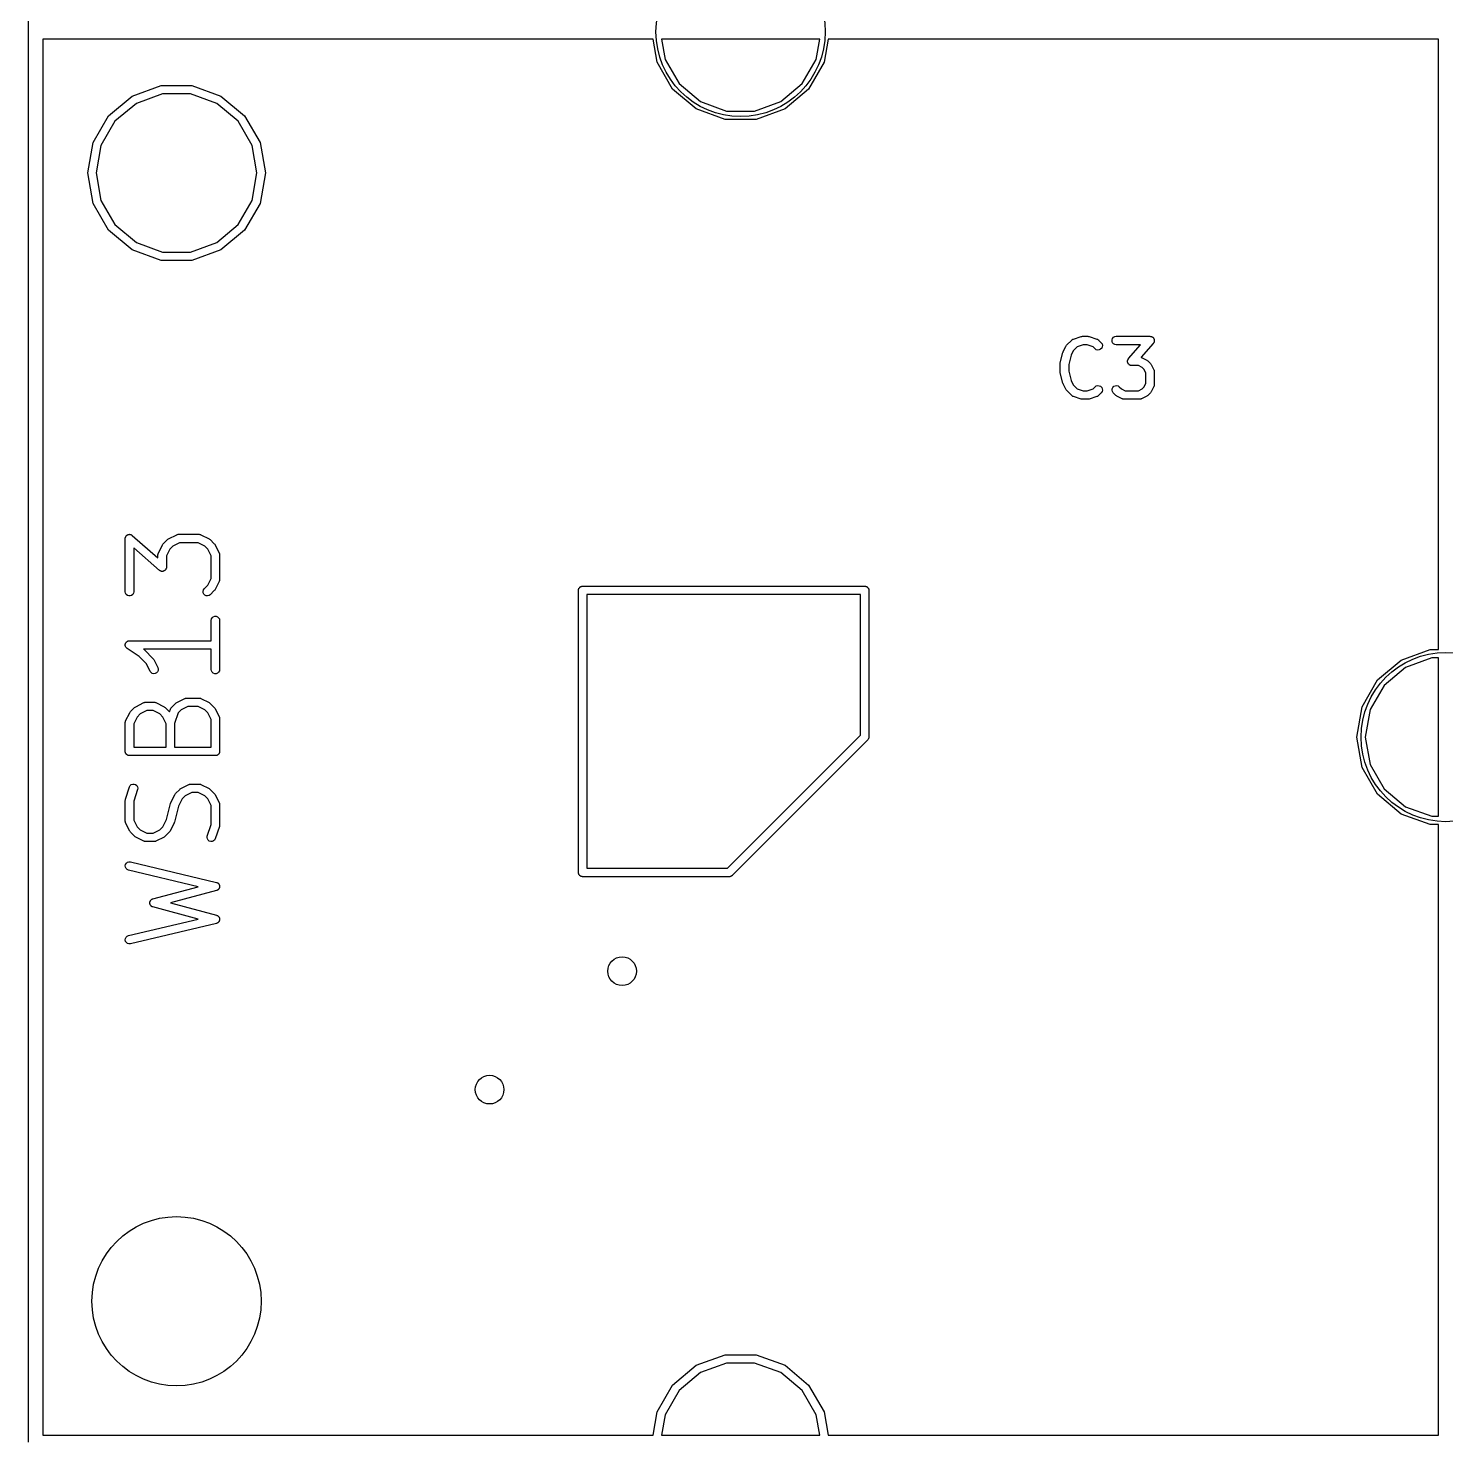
# Model space of a CAD drawing. Extents: x 0 to 102, y -163 to 0.
# Drawn here: x -0.13 to 25, y -99.94 to -74.94 of the extents above; entities that cross this region are included whole.
import ezdxf

# ---------------------------------------------------------------- set-up
doc = ezdxf.new("R2010")
doc.units = 0
doc.header["$MEASUREMENT"] = 0
doc.layers.add('BLACK', color=7, linetype='CONTINUOUS')

msp = doc.modelspace()

# ---------------------------------------------------------------- linework, layer by layer
at = {"layer": 'Black'}
for p, q in [((-0.127, -75), (-0.127, -50)), ((-0.127, -100), (-0.127, -75)), ((10.9474, -75.127), (0.127, -75.127)), ((0.127, -75.127), (0.127, -99.873)), ((11.02, -75.5387), (10.9474, -75.127)), ((11.0974, -75.127), (11.1609, -75.4874)), ((13.9026, -75.127), (11.0974, -75.127)), ((13.8391, -75.4874), (13.9026, -75.127)), ((14.0526, -75.127), (13.98, -75.5387)), ((24.873, -75.127), (14.0526, -75.127)), ((24.873, -85.9489), (24.873, -75.127)), ((11.2935, -76.0124), (11.02, -75.5387)), ((11.1609, -75.4874), (11.4084, -75.916)), ((13.5916, -75.916), (13.8391, -75.4874)), ((13.98, -75.5387), (13.7065, -76.0124)), ((1.7125, -76.136), (2.2265, -75.9489)), ((2.25255, -76.0966), (1.7875, -76.2659)), ((2.2265, -75.9489), (2.7735, -75.9489)), ((2.74745, -76.0966), (2.25255, -76.0966)), ((3.2125, -76.2659), (2.74745, -76.0966)), ((2.7735, -75.9489), (3.2875, -76.136)), ((11.7125, -76.364), (11.2935, -76.0124)), ((11.4084, -75.916), (11.7875, -76.2341)), ((13.2125, -76.2341), (13.5916, -75.916)), ((13.7065, -76.0124), (13.2875, -76.364)), ((1.29348, -76.4876), (1.7125, -76.136)), ((1.7875, -76.2659), (1.40839, -76.584)), ((3.59161, -76.584), (3.2125, -76.2659)), ((3.2875, -76.136), (3.70652, -76.4876)), ((12.2265, -76.5511), (11.7125, -76.364)), ((11.7875, -76.2341), (12.2526, -76.4034)), ((12.7474, -76.4034), (13.2125, -76.2341)), ((13.2875, -76.364), (12.7735, -76.5511)), ((1.01998, -76.9613), (1.29348, -76.4876)), ((1.40839, -76.584), (1.16094, -77.0126)), ((3.83906, -77.0126), (3.59161, -76.584)), ((3.70652, -76.4876), (3.98002, -76.9613)), ((12.7735, -76.5511), (12.2265, -76.5511)), ((12.2526, -76.4034), (12.7474, -76.4034)), ((0.925, -77.5), (1.01998, -76.9613)), ((1.16094, -77.0126), (1.075, -77.5)), ((3.925, -77.5), (3.83906, -77.0126)), ((3.98002, -76.9613), (4.075, -77.5)), ((1.01998, -78.0387), (0.925, -77.5)), ((1.075, -77.5), (1.16094, -77.9874)), ((3.83906, -77.9874), (3.925, -77.5)), ((4.075, -77.5), (3.98002, -78.0387)), ((1.29348, -78.5124), (1.01998, -78.0387)), ((1.16094, -77.9874), (1.40839, -78.416)), ((3.59161, -78.416), (3.83906, -77.9874)), ((3.98002, -78.0387), (3.70652, -78.5124)), ((1.7125, -78.864), (1.29348, -78.5124)), ((1.40839, -78.416), (1.7875, -78.7341)), ((3.2125, -78.7341), (3.59161, -78.416)), ((3.70652, -78.5124), (3.2875, -78.864)), ((2.2265, -79.0511), (1.7125, -78.864)), ((1.7875, -78.7341), (2.25255, -78.9034)), ((2.74745, -78.9034), (3.2125, -78.7341)), ((3.2875, -78.864), (2.7735, -79.0511)), ((2.7735, -79.0511), (2.2265, -79.0511)), ((2.25255, -78.9034), (2.74745, -78.9034)), ((18.4014, -80.4451), (18.5393, -80.3991)), ((18.5393, -80.3991), (18.5513, -80.3974)), ((18.5513, -80.3974), (18.5634, -80.3952)), ((18.5634, -80.3952), (18.6553, -80.3952)), ((18.6553, -80.3952), (18.6673, -80.3974)), ((18.6673, -80.3974), (18.6794, -80.3991)), ((18.6794, -80.3991), (18.8173, -80.4451)), ((19.1119, -80.4131), (19.1348, -80.3998)), ((19.1348, -80.3998), (19.1609, -80.3952)), ((19.1609, -80.3952), (19.7584, -80.3952)), ((19.7584, -80.3952), (19.7657, -80.3965)), ((19.7657, -80.3965), (19.7732, -80.3967)), ((19.7732, -80.3967), (19.7786, -80.3988)), ((19.7786, -80.3988), (19.7844, -80.3998)), ((19.7844, -80.3998), (19.7909, -80.4036)), ((19.7909, -80.4036), (19.7978, -80.4062)), ((19.7978, -80.4062), (19.8023, -80.4101)), ((18.2194, -80.6672), (18.2654, -80.5752)), ((18.2654, -80.5752), (18.2727, -80.5654)), ((18.2727, -80.5654), (18.2797, -80.5554)), ((18.2797, -80.5554), (18.3716, -80.4635)), ((18.3962, -80.6545), (18.3595, -80.7278)), ((18.3716, -80.4635), (18.3752, -80.461)), ((18.3752, -80.461), (18.3781, -80.4577)), ((18.3781, -80.4577), (18.386, -80.4535)), ((18.386, -80.4535), (18.3933, -80.4483)), ((18.3933, -80.4483), (18.3975, -80.4472)), ((18.4666, -80.584), (18.3962, -80.6545)), ((18.3975, -80.4472), (18.4014, -80.4451)), ((18.5757, -80.5476), (18.4666, -80.584)), ((18.6429, -80.5476), (18.5757, -80.5476)), ((18.752, -80.584), (18.6429, -80.5476)), ((18.7853, -80.6172), (18.752, -80.584)), ((18.8069, -80.6324), (18.7853, -80.6172)), ((18.8325, -80.6393), (18.8069, -80.6324)), ((18.8173, -80.4451), (18.8211, -80.4472)), ((18.8211, -80.4472), (18.8254, -80.4483)), ((18.8254, -80.4483), (18.8327, -80.4535)), ((18.8589, -80.637), (18.8325, -80.6393)), ((18.8327, -80.4535), (18.8405, -80.4577)), ((18.8405, -80.4577), (18.8435, -80.461)), ((18.8435, -80.461), (18.8471, -80.4635)), ((18.8471, -80.4635), (18.893, -80.5095)), ((18.8828, -80.6258), (18.8589, -80.637)), ((18.9016, -80.6071), (18.8828, -80.6258)), ((18.893, -80.5095), (18.9082, -80.5312)), ((18.9127, -80.5831), (18.9016, -80.6071)), ((18.9082, -80.5312), (18.915, -80.5567)), ((18.915, -80.5567), (18.9127, -80.5831)), ((19.0858, -80.4582), (19.0949, -80.4333)), ((19.0858, -80.4847), (19.0858, -80.4582)), ((19.0949, -80.5095), (19.0858, -80.4847)), ((19.0949, -80.4333), (19.1119, -80.4131)), ((19.1119, -80.5298), (19.0949, -80.5095)), ((19.1348, -80.543), (19.1119, -80.5298)), ((19.1609, -80.5476), (19.1348, -80.543)), ((19.5904, -80.5476), (19.1609, -80.5476)), ((19.3793, -80.789), (19.5904, -80.5476)), ((19.8157, -80.5216), (19.6005, -80.7675)), ((19.8023, -80.4101), (19.8074, -80.4131)), ((19.8074, -80.4131), (19.8121, -80.4188)), ((19.8121, -80.4188), (19.8177, -80.4237)), ((19.8196, -80.5152), (19.8157, -80.5216)), ((19.8177, -80.4237), (19.8206, -80.4288)), ((19.8244, -80.5095), (19.8196, -80.5152)), ((19.8206, -80.4288), (19.8244, -80.4333)), ((19.8244, -80.4333), (19.8269, -80.4403)), ((19.8264, -80.504), (19.8244, -80.5095)), ((19.8294, -80.499), (19.8264, -80.504)), ((19.8269, -80.4403), (19.8305, -80.4469)), ((19.8309, -80.4917), (19.8294, -80.499)), ((19.8305, -80.4469), (19.8314, -80.4527)), ((19.8334, -80.4847), (19.8309, -80.4917)), ((19.8314, -80.4527), (19.8334, -80.4582)), ((19.8334, -80.4582), (19.8334, -80.4657)), ((19.8334, -80.4657), (19.8346, -80.473)), ((19.8346, -80.473), (19.8334, -80.4788)), ((19.8334, -80.4788), (19.8334, -80.4847)), ((18.1654, -80.8851), (18.167, -80.8759)), ((18.1654, -81.023), (18.1654, -80.8851)), ((18.167, -80.8759), (18.1677, -80.8666)), ((18.1677, -80.8666), (18.2137, -80.6828)), ((18.2137, -80.6828), (18.2171, -80.6752)), ((18.2171, -80.6752), (18.2194, -80.6672)), ((18.3595, -80.7278), (18.3178, -80.8945)), ((18.3178, -80.8945), (18.3178, -81.0136)), ((19.3605, -80.8376), (19.3616, -80.8318)), ((19.3616, -80.8449), (19.3605, -80.8376)), ((19.3616, -80.8259), (19.3641, -80.8189)), ((19.3616, -80.8318), (19.3616, -80.8259)), ((19.3616, -80.8524), (19.3616, -80.8449)), ((19.3636, -80.8579), (19.3616, -80.8524)), ((19.3645, -80.8637), (19.3636, -80.8579)), ((19.3641, -80.8189), (19.3656, -80.8116)), ((19.3681, -80.8702), (19.3645, -80.8637)), ((19.3656, -80.8116), (19.3686, -80.8066)), ((19.3706, -80.8772), (19.3681, -80.8702)), ((19.3686, -80.8066), (19.3706, -80.801)), ((19.3706, -80.801), (19.3754, -80.7953)), ((19.3744, -80.8817), (19.3706, -80.8772)), ((19.3773, -80.8869), (19.3744, -80.8817)), ((19.3754, -80.7953), (19.3793, -80.789)), ((19.3829, -80.8918), (19.3773, -80.8869)), ((19.3877, -80.8975), (19.3829, -80.8918)), ((19.3928, -80.9004), (19.3877, -80.8975)), ((19.3972, -80.9043), (19.3928, -80.9004)), ((19.4041, -80.907), (19.3972, -80.9043)), ((19.4106, -80.9107), (19.4041, -80.907)), ((19.6005, -80.7675), (19.6006, -80.7675)), ((19.6006, -80.7675), (19.6044, -80.7697)), ((19.6044, -80.7697), (19.6086, -80.771)), ((19.6086, -80.771), (19.7005, -80.8169)), ((19.7005, -80.8169), (19.7103, -80.8242)), ((19.7103, -80.8242), (19.7203, -80.8312)), ((19.7203, -80.8312), (19.7663, -80.8772)), ((19.7663, -80.8772), (19.7733, -80.8872)), ((19.7733, -80.8872), (19.7806, -80.897)), ((19.7806, -80.897), (19.8265, -80.9889)), ((18.167, -81.0322), (18.1654, -81.023)), ((18.1677, -81.0415), (18.167, -81.0322)), ((18.2137, -81.2253), (18.1677, -81.0415)), ((18.3178, -81.0136), (18.3595, -81.1802)), ((19.4164, -80.9118), (19.4106, -80.9107)), ((19.4219, -80.9139), (19.4164, -80.9118)), ((19.4293, -80.914), (19.4219, -80.9139)), ((19.4366, -80.9153), (19.4293, -80.914)), ((19.5565, -80.9153), (19.4366, -80.9153)), ((19.6213, -80.9477), (19.5565, -80.9153)), ((19.6498, -80.9762), (19.6213, -80.9477)), ((19.6822, -81.041), (19.6498, -80.9762)), ((19.6822, -81.2348), (19.6822, -81.041)), ((19.8265, -80.9889), (19.8278, -80.9931)), ((19.8278, -80.9931), (19.83, -80.9969)), ((19.83, -80.9969), (19.8315, -81.0057)), ((19.8315, -81.0057), (19.8341, -81.0143)), ((19.8341, -81.0143), (19.8338, -81.0187)), ((19.8338, -81.0187), (19.8346, -81.023)), ((19.8346, -81.023), (19.8346, -81.2528)), ((18.2171, -81.2329), (18.2137, -81.2253)), ((18.2194, -81.2409), (18.2171, -81.2329)), ((18.2654, -81.3328), (18.2194, -81.2409)), ((18.2727, -81.3426), (18.2654, -81.3328)), ((18.2797, -81.3526), (18.2727, -81.3426)), ((18.3716, -81.4446), (18.2797, -81.3526)), ((18.3595, -81.1802), (18.3962, -81.2536)), ((18.3962, -81.2536), (18.4666, -81.3241)), ((18.4666, -81.3241), (18.5757, -81.3604)), ((18.5757, -81.3604), (18.6429, -81.3604)), ((18.6429, -81.3604), (18.752, -81.3241)), ((18.752, -81.3241), (18.7853, -81.2908)), ((18.7853, -81.2908), (18.8069, -81.2757)), ((18.8069, -81.2757), (18.8325, -81.2688)), ((18.8325, -81.2688), (18.8589, -81.2711)), ((18.893, -81.3986), (18.8471, -81.4446)), ((18.8589, -81.2711), (18.8828, -81.2823)), ((18.8828, -81.2823), (18.9016, -81.301)), ((18.9082, -81.3769), (18.893, -81.3986)), ((18.9016, -81.301), (18.9127, -81.325)), ((18.915, -81.3514), (18.9082, -81.3769)), ((18.9127, -81.325), (18.915, -81.3514)), ((19.085, -81.3514), (19.0873, -81.325)), ((19.0918, -81.3769), (19.085, -81.3514)), ((19.0873, -81.325), (19.0984, -81.301)), ((19.107, -81.3986), (19.0918, -81.3769)), ((19.0984, -81.301), (19.1172, -81.2823)), ((19.1529, -81.4446), (19.107, -81.3986)), ((19.1172, -81.2823), (19.1411, -81.2711)), ((19.1411, -81.2711), (19.1675, -81.2688)), ((19.1675, -81.2688), (19.1931, -81.2757)), ((19.1931, -81.2757), (19.2147, -81.2908)), ((19.2147, -81.2908), (19.252, -81.3281)), ((19.252, -81.3281), (19.3167, -81.3604)), ((19.3167, -81.3604), (19.5565, -81.3604)), ((19.5565, -81.3604), (19.6213, -81.3281)), ((19.6213, -81.3281), (19.6498, -81.2996)), ((19.6498, -81.2996), (19.6822, -81.2348)), ((19.7663, -81.3986), (19.7203, -81.4446)), ((19.7733, -81.3886), (19.7663, -81.3986)), ((19.7806, -81.3788), (19.7733, -81.3886)), ((19.8265, -81.2869), (19.7806, -81.3788)), ((19.8278, -81.2827), (19.8265, -81.2869)), ((19.83, -81.2789), (19.8278, -81.2827)), ((19.8315, -81.2701), (19.83, -81.2789)), ((19.8341, -81.2615), (19.8315, -81.2701)), ((19.8346, -81.2528), (19.8338, -81.2571)), ((19.8338, -81.2571), (19.8341, -81.2615)), ((18.3752, -81.4471), (18.3716, -81.4446)), ((18.3781, -81.4504), (18.3752, -81.4471)), ((18.386, -81.4546), (18.3781, -81.4504)), ((18.3933, -81.4597), (18.386, -81.4546)), ((18.3975, -81.4609), (18.3933, -81.4597)), ((18.4014, -81.463), (18.3975, -81.4609)), ((18.5393, -81.5089), (18.4014, -81.463)), ((18.5513, -81.5107), (18.5393, -81.5089)), ((18.5634, -81.5128), (18.5513, -81.5107)), ((18.6553, -81.5128), (18.5634, -81.5128)), ((18.6673, -81.5107), (18.6553, -81.5128)), ((18.6794, -81.5089), (18.6673, -81.5107)), ((18.8173, -81.463), (18.6794, -81.5089)), ((18.8211, -81.4609), (18.8173, -81.463)), ((18.8254, -81.4597), (18.8211, -81.4609)), ((18.8327, -81.4546), (18.8254, -81.4597)), ((18.8405, -81.4504), (18.8327, -81.4546)), ((18.8435, -81.4471), (18.8405, -81.4504)), ((18.8471, -81.4446), (18.8435, -81.4471)), ((19.1629, -81.4516), (19.1529, -81.4446)), ((19.1728, -81.4588), (19.1629, -81.4516)), ((19.2647, -81.5048), (19.1728, -81.4588)), ((19.2689, -81.506), (19.2647, -81.5048)), ((19.2727, -81.5082), (19.2689, -81.506)), ((19.2815, -81.5098), (19.2727, -81.5082)), ((19.29, -81.5123), (19.2815, -81.5098)), ((19.2944, -81.5121), (19.29, -81.5123)), ((19.2988, -81.5128), (19.2944, -81.5121)), ((19.5745, -81.5128), (19.2988, -81.5128)), ((19.5788, -81.5121), (19.5745, -81.5128)), ((19.5832, -81.5123), (19.5788, -81.5121)), ((19.5918, -81.5098), (19.5832, -81.5123)), ((19.6006, -81.5082), (19.5918, -81.5098)), ((19.6044, -81.506), (19.6006, -81.5082)), ((19.6086, -81.5048), (19.6044, -81.506)), ((19.7005, -81.4588), (19.6086, -81.5048)), ((19.7103, -81.4516), (19.7005, -81.4588)), ((19.7203, -81.4446), (19.7103, -81.4516)), ((1.61359, -83.9274), (1.61842, -83.9218)), ((1.61842, -83.9218), (1.62349, -83.9191)), ((1.62349, -83.9191), (1.62793, -83.9153)), ((1.62793, -83.9153), (1.63482, -83.9128)), ((1.63482, -83.9128), (1.64124, -83.9093)), ((1.64124, -83.9093), (1.64696, -83.9084)), ((1.64696, -83.9084), (1.6524, -83.9064)), ((1.6524, -83.9064), (1.65974, -83.9064)), ((1.65974, -83.9064), (1.66698, -83.9053)), ((1.66698, -83.9053), (1.67266, -83.9064)), ((1.67266, -83.9064), (1.67845, -83.9064)), ((1.67845, -83.9064), (1.68534, -83.9089)), ((1.68534, -83.9089), (1.69253, -83.9104)), ((1.69253, -83.9104), (1.69748, -83.9134)), ((1.69748, -83.9134), (1.70293, -83.9153)), ((1.70293, -83.9153), (1.70855, -83.92)), ((1.70855, -83.92), (1.71482, -83.9238)), ((1.71482, -83.9238), (2.171, -84.323)), ((2.3576, -83.9858), (2.50274, -83.9132)), ((2.50274, -83.9132), (2.50689, -83.912)), ((2.50689, -83.912), (2.51063, -83.9098)), ((2.51063, -83.9098), (2.51929, -83.9083)), ((2.51929, -83.9083), (2.52771, -83.9058)), ((2.52771, -83.9058), (2.53203, -83.906)), ((2.53203, -83.906), (2.53629, -83.9053)), ((2.53629, -83.9053), (2.89914, -83.9053)), ((2.89914, -83.9053), (2.9034, -83.906)), ((2.9034, -83.906), (2.90772, -83.9058)), ((2.90772, -83.9058), (2.91614, -83.9083)), ((2.91614, -83.9083), (2.9248, -83.9098)), ((2.9248, -83.9098), (2.92854, -83.912)), ((2.92854, -83.912), (2.93268, -83.9132)), ((2.93268, -83.9132), (3.07783, -83.9858)), ((1.59043, -83.9803), (1.5917, -83.9731)), ((1.59043, -84.9237), (1.59043, -83.9803)), ((1.5917, -83.9731), (1.59185, -83.9657)), ((1.59185, -83.9657), (1.59395, -83.9603)), ((1.59395, -83.9603), (1.59495, -83.9546)), ((1.59495, -83.9546), (1.59862, -83.9483)), ((1.59862, -83.9483), (1.60127, -83.9414)), ((1.60127, -83.9414), (1.60508, -83.9371)), ((1.60508, -83.9371), (1.60798, -83.9321)), ((1.60798, -83.9321), (1.61359, -83.9274)), ((2.19661, -84.5447), (1.74043, -84.1456)), ((1.74043, -84.1456), (1.74043, -84.9237)), ((2.17892, -84.237), (2.25149, -84.0919)), ((2.25149, -84.0919), (2.25865, -84.0822)), ((2.25865, -84.0822), (2.26554, -84.0724)), ((2.26554, -84.0724), (2.33811, -83.9998)), ((2.38021, -84.1699), (2.321, -84.2883)), ((2.33811, -83.9998), (2.34796, -83.9929)), ((2.34796, -83.9929), (2.3576, -83.9858)), ((2.43557, -84.1145), (2.38021, -84.1699)), ((2.55399, -84.0553), (2.43557, -84.1145)), ((2.88144, -84.0553), (2.55399, -84.0553)), ((2.99986, -84.1145), (2.88144, -84.0553)), ((3.05522, -84.1699), (2.99986, -84.1145)), ((3.11443, -84.2883), (3.05522, -84.1699)), ((3.07783, -83.9858), (3.08747, -83.9929)), ((3.08747, -83.9929), (3.09732, -83.9998)), ((3.09732, -83.9998), (3.16989, -84.0724)), ((3.16989, -84.0724), (3.17679, -84.0823)), ((3.17679, -84.0823), (3.18394, -84.0919)), ((3.18394, -84.0919), (3.25651, -84.237)), ((2.171, -84.2706), (2.17175, -84.2663)), ((2.171, -84.323), (2.171, -84.2706)), ((2.17149, -84.262), (2.174, -84.2536)), ((2.17175, -84.2663), (2.17149, -84.262)), ((2.174, -84.2536), (2.17552, -84.2449)), ((2.17552, -84.2449), (2.17769, -84.2412)), ((2.17769, -84.2412), (2.17892, -84.237)), ((2.321, -84.2883), (2.321, -84.4883)), ((3.11443, -84.6883), (3.11443, -84.2883)), ((3.25651, -84.237), (3.25774, -84.2412)), ((3.25774, -84.2412), (3.25991, -84.2449)), ((3.25991, -84.2449), (3.26143, -84.2536)), ((3.26143, -84.2536), (3.26394, -84.262)), ((3.26394, -84.262), (3.26368, -84.2663)), ((3.26368, -84.2663), (3.26443, -84.2706)), ((3.26443, -84.2706), (3.26443, -84.706)), ((2.20289, -84.5485), (2.19661, -84.5447)), ((2.2085, -84.5532), (2.20289, -84.5485)), ((2.21394, -84.5552), (2.2085, -84.5532)), ((2.2189, -84.5582), (2.21394, -84.5552)), ((2.22609, -84.5596), (2.2189, -84.5582)), ((2.23298, -84.5621), (2.22609, -84.5596)), ((2.23877, -84.5621), (2.23298, -84.5621)), ((2.24445, -84.5633), (2.23877, -84.5621)), ((2.25169, -84.5621), (2.24445, -84.5633)), ((2.25902, -84.5621), (2.25169, -84.5621)), ((2.26447, -84.5602), (2.25902, -84.5621)), ((2.27019, -84.5593), (2.26447, -84.5602)), ((2.27661, -84.5557), (2.27019, -84.5593)), ((2.2835, -84.5532), (2.27661, -84.5557)), ((2.28793, -84.5495), (2.2835, -84.5532)), ((2.29301, -84.5467), (2.28793, -84.5495)), ((2.29784, -84.5412), (2.29301, -84.5467)), ((2.30345, -84.5365), (2.29784, -84.5412)), ((2.30634, -84.5315), (2.30345, -84.5365)), ((2.31016, -84.5271), (2.30634, -84.5315)), ((2.31282, -84.5203), (2.31016, -84.5271)), ((2.31648, -84.5139), (2.31282, -84.5203)), ((2.31748, -84.5082), (2.31648, -84.5139)), ((2.31958, -84.5028), (2.31748, -84.5082)), ((2.31973, -84.4955), (2.31958, -84.5028)), ((2.321, -84.4883), (2.31973, -84.4955)), ((1.59495, -84.9494), (1.59043, -84.9237)), ((1.74043, -84.9237), (1.73591, -84.9494)), ((2.96957, -84.9172), (2.97631, -84.892)), ((2.97184, -84.9431), (2.96957, -84.9172)), ((2.97631, -84.892), (2.99125, -84.8707)), ((2.99125, -84.8707), (3.05522, -84.8067)), ((3.05522, -84.8067), (3.11443, -84.6883)), ((3.16989, -84.9042), (3.09732, -84.9767)), ((3.17679, -84.8943), (3.16989, -84.9042)), ((3.18394, -84.8847), (3.17679, -84.8943)), ((3.25651, -84.7395), (3.18394, -84.8847)), ((3.25774, -84.7354), (3.25651, -84.7395)), ((3.25991, -84.7317), (3.25774, -84.7354)), ((3.26143, -84.723), (3.25991, -84.7317)), ((3.26394, -84.7146), (3.26143, -84.723)), ((3.26443, -84.706), (3.26368, -84.7103)), ((3.26368, -84.7103), (3.26394, -84.7146)), ((9.625, -84.9), (9.62614, -84.8935)), ((9.625, -89.9), (9.625, -84.9)), ((9.62614, -84.887), (9.62838, -84.8808)), ((9.62614, -84.8935), (9.62614, -84.887)), ((9.62838, -84.8808), (9.62952, -84.8743)), ((9.62952, -84.8743), (9.6328, -84.8687)), ((9.6328, -84.8687), (9.63505, -84.8625)), ((9.63505, -84.8625), (9.63927, -84.8575)), ((9.63927, -84.8575), (9.64255, -84.8518)), ((9.64255, -84.8518), (9.64757, -84.8476)), ((9.64757, -84.8476), (9.65179, -84.8425)), ((9.65179, -84.8425), (9.65747, -84.8393)), ((9.65747, -84.8393), (9.6625, -84.835)), ((9.6625, -84.835), (9.66867, -84.8328)), ((9.66867, -84.8328), (9.67435, -84.8295)), ((9.67435, -84.8295), (9.68081, -84.8284)), ((9.68081, -84.8284), (9.68698, -84.8261)), ((9.68698, -84.8261), (9.69354, -84.8261)), ((9.69354, -84.8261), (9.7, -84.825)), ((9.7, -84.825), (14.7, -84.825)), ((14.7, -84.825), (14.7065, -84.8261)), ((14.7065, -84.8261), (14.713, -84.8261)), ((14.713, -84.8261), (14.7192, -84.8284)), ((14.7192, -84.8284), (14.7257, -84.8295)), ((14.7257, -84.8295), (14.7313, -84.8328)), ((14.7313, -84.8328), (14.7375, -84.835)), ((14.7375, -84.835), (14.7425, -84.8393)), ((14.7425, -84.8393), (14.7482, -84.8425)), ((14.7482, -84.8425), (14.7524, -84.8476)), ((14.7524, -84.8476), (14.7575, -84.8518)), ((14.7575, -84.8518), (14.7607, -84.8575)), ((14.7607, -84.8575), (14.765, -84.8625)), ((14.765, -84.8625), (14.7672, -84.8687)), ((14.7672, -84.8687), (14.7705, -84.8743)), ((14.7705, -84.8743), (14.7716, -84.8808)), ((14.7716, -84.8808), (14.7739, -84.887)), ((14.7739, -84.887), (14.7739, -84.8935)), ((14.7739, -84.8935), (14.775, -84.9)), ((14.775, -84.9), (14.775, -87.5)), ((1.60798, -84.9719), (1.59495, -84.9494)), ((1.62793, -84.9887), (1.60798, -84.9719)), ((1.6524, -84.9976), (1.62793, -84.9887)), ((1.67845, -84.9976), (1.6524, -84.9976)), ((1.70293, -84.9887), (1.67845, -84.9976)), ((1.72288, -84.9719), (1.70293, -84.9887)), ((1.73591, -84.9494), (1.72288, -84.9719)), ((2.98285, -84.9667), (2.97184, -84.9431)), ((3.00127, -84.9852), (2.98285, -84.9667)), ((3.02487, -84.9962), (3.00127, -84.9852)), ((3.05082, -84.9984), (3.02487, -84.9962)), ((3.07598, -84.9917), (3.05082, -84.9984)), ((3.09732, -84.9767), (3.07598, -84.9917)), ((9.775, -84.975), (9.775, -89.825)), ((14.625, -84.975), (9.775, -84.975)), ((14.625, -87.4689), (14.625, -84.975)), ((3.11443, -85.4317), (3.11895, -85.4061)), ((3.11443, -85.7921), (3.11443, -85.4317)), ((3.11895, -85.4061), (3.13198, -85.3835)), ((3.13198, -85.3835), (3.15193, -85.3668)), ((3.15193, -85.3668), (3.1764, -85.3579)), ((3.1764, -85.3579), (3.20245, -85.3579)), ((3.20245, -85.3579), (3.22693, -85.3668)), ((3.22693, -85.3668), (3.24688, -85.3835)), ((3.24688, -85.3835), (3.25991, -85.4061)), ((3.25991, -85.4061), (3.26443, -85.4317)), ((3.26443, -85.4317), (3.26443, -86.3026)), ((1.59058, -85.8623), (1.59157, -85.8583)), ((1.59157, -85.8712), (1.59058, -85.8623)), ((1.59157, -85.8541), (1.59463, -85.8457)), ((1.59157, -85.8583), (1.59157, -85.8541)), ((1.59157, -85.8802), (1.59157, -85.8712)), ((1.59299, -85.8841), (1.59157, -85.8802)), ((1.59345, -85.8882), (1.59299, -85.8841)), ((1.59741, -85.8962), (1.59345, -85.8882)), ((1.59463, -85.8457), (1.59675, -85.837)), ((1.59675, -85.837), (1.59905, -85.8336)), ((1.60048, -85.9046), (1.59741, -85.8962)), ((1.59905, -85.8336), (1.60048, -85.8296)), ((1.60048, -85.8296), (1.60623, -85.8228)), ((1.60315, -85.9078), (1.60048, -85.9046)), ((1.60499, -85.9116), (1.60315, -85.9078)), ((1.61147, -85.9177), (1.60499, -85.9116)), ((1.60623, -85.8228), (1.6112, -85.8153)), ((1.6112, -85.8153), (1.61455, -85.8129)), ((1.61722, -85.9246), (1.61147, -85.9177)), ((1.61455, -85.8129), (1.61722, -85.8097)), ((1.61722, -85.8097), (1.62497, -85.8052)), ((1.62082, -85.9267), (1.61722, -85.9246)), ((1.62383, -85.9295), (1.62082, -85.9267)), ((1.83536, -86.0706), (1.62383, -85.9295)), ((1.62497, -85.8052), (1.63219, -85.7999)), ((1.63219, -85.7999), (1.63618, -85.7987)), ((1.63618, -85.7987), (1.63978, -85.7967)), ((1.63978, -85.7967), (1.6486, -85.7951)), ((1.6486, -85.7951), (1.65719, -85.7926)), ((1.65719, -85.7926), (1.66133, -85.7929)), ((1.66133, -85.7929), (1.66543, -85.7921)), ((1.66543, -85.7921), (3.11443, -85.7921)), ((1.96665, -86.2019), (1.83536, -86.0706)), ((3.11443, -85.9421), (1.91314, -85.9421)), ((1.91314, -85.9421), (1.92475, -85.9499)), ((1.92475, -85.9499), (1.93011, -85.955)), ((1.93011, -85.955), (1.93618, -85.9593)), ((1.93618, -85.9593), (2.08132, -86.1044)), ((2.08132, -86.1044), (2.08821, -86.1142)), ((2.08821, -86.1142), (2.09537, -86.1239)), ((2.09537, -86.1239), (2.16794, -86.269)), ((3.11443, -86.3026), (3.11443, -85.9421)), ((23.7935, -86.4876), (24.2125, -86.136)), ((24.2125, -86.136), (24.7265, -85.9489)), ((24.7526, -86.0966), (24.2875, -86.2659)), ((24.7265, -85.9489), (24.873, -85.9489)), ((24.873, -86.0966), (24.7526, -86.0966)), ((24.873, -88.9034), (24.873, -86.0966)), ((2.03377, -86.3361), (1.96665, -86.2019)), ((2.04929, -86.357), (2.03377, -86.3361)), ((2.07103, -86.3714), (2.04929, -86.357)), ((2.09636, -86.3774), (2.07103, -86.3714)), ((2.12224, -86.3745), (2.09636, -86.3774)), ((2.14554, -86.3628), (2.12224, -86.3745)), ((2.16345, -86.3439), (2.14554, -86.3628)), ((2.1738, -86.32), (2.16345, -86.3439)), ((2.16794, -86.269), (2.17537, -86.294)), ((2.17537, -86.294), (2.1738, -86.32)), ((3.11895, -86.3282), (3.11443, -86.3026)), ((3.13198, -86.3508), (3.11895, -86.3282)), ((3.15193, -86.3675), (3.13198, -86.3508)), ((3.1764, -86.3764), (3.15193, -86.3675)), ((3.20245, -86.3764), (3.1764, -86.3764)), ((3.22693, -86.3675), (3.20245, -86.3764)), ((3.24688, -86.3508), (3.22693, -86.3675)), ((3.25991, -86.3282), (3.24688, -86.3508)), ((3.26443, -86.3026), (3.25991, -86.3282)), ((24.2875, -86.2659), (23.9084, -86.584)), ((23.52, -86.9613), (23.7935, -86.4876)), ((23.9084, -86.584), (23.6609, -87.0126)), ((1.77703, -86.9612), (1.92217, -86.8886)), ((1.92217, -86.8886), (1.92632, -86.8874)), ((1.92632, -86.8874), (1.93006, -86.8852)), ((1.93006, -86.8852), (1.93872, -86.8837)), ((1.93872, -86.8837), (1.94714, -86.8812)), ((1.94714, -86.8812), (1.95145, -86.8815)), ((1.95145, -86.8815), (1.95571, -86.8807)), ((1.95571, -86.8807), (2.10086, -86.8807)), ((2.10086, -86.8807), (2.10512, -86.8815)), ((2.10512, -86.8815), (2.10943, -86.8812)), ((2.10943, -86.8812), (2.11785, -86.8837)), ((2.11785, -86.8837), (2.12651, -86.8852)), ((2.12651, -86.8852), (2.13025, -86.8874)), ((2.13025, -86.8874), (2.1344, -86.8886)), ((2.1344, -86.8886), (2.27954, -86.9612)), ((2.41068, -86.9753), (2.48325, -86.9027)), ((2.48325, -86.9027), (2.49309, -86.8958)), ((2.49309, -86.8958), (2.50274, -86.8886)), ((2.50274, -86.8886), (2.64789, -86.8161)), ((2.64789, -86.8161), (2.65203, -86.8148)), ((2.65203, -86.8148), (2.65578, -86.8127)), ((2.65578, -86.8127), (2.66443, -86.8111)), ((2.66443, -86.8111), (2.67285, -86.8086)), ((2.67285, -86.8086), (2.67717, -86.8089)), ((2.67717, -86.8089), (2.68143, -86.8081)), ((2.68143, -86.8081), (2.89914, -86.8081)), ((2.89914, -86.8081), (2.9034, -86.8089)), ((2.9034, -86.8089), (2.90772, -86.8086)), ((2.90772, -86.8086), (2.91614, -86.8111)), ((2.91614, -86.8111), (2.9248, -86.8127)), ((2.9248, -86.8127), (2.92854, -86.8148)), ((2.92854, -86.8148), (2.93268, -86.8161)), ((2.93268, -86.8161), (3.07783, -86.8886)), ((3.07783, -86.8886), (3.08748, -86.8958)), ((3.08748, -86.8958), (3.09732, -86.9027)), ((3.09732, -86.9027), (3.16989, -86.9753)), ((1.59835, -87.2125), (1.67092, -87.0673)), ((1.67092, -87.0673), (1.67808, -87.0577)), ((1.67808, -87.0577), (1.68497, -87.0478)), ((1.68497, -87.0478), (1.75754, -86.9753)), ((1.79964, -87.1453), (1.74043, -87.2637)), ((1.75754, -86.9753), (1.76739, -86.9684)), ((1.76739, -86.9684), (1.77703, -86.9612)), ((1.855, -87.0899), (1.79964, -87.1453)), ((1.97342, -87.0307), (1.855, -87.0899)), ((2.08315, -87.0307), (1.97342, -87.0307)), ((2.20157, -87.0899), (2.08315, -87.0307)), ((2.25693, -87.1453), (2.20157, -87.0899)), ((2.31614, -87.2637), (2.25693, -87.1453)), ((2.27954, -86.9612), (2.28919, -86.9684)), ((2.28919, -86.9684), (2.29903, -86.9753)), ((2.29903, -86.9753), (2.3716, -87.0478)), ((2.3716, -87.0478), (2.37603, -87.0542)), ((2.37603, -87.0542), (2.39256, -87.0046)), ((2.39256, -87.0046), (2.39462, -87.0008)), ((2.39462, -87.0008), (2.39574, -86.9966)), ((2.39574, -86.9966), (2.40078, -86.9894)), ((2.40078, -86.9894), (2.40497, -86.9817)), ((2.40497, -86.9817), (2.4082, -86.9788)), ((2.4082, -86.9788), (2.41068, -86.9753)), ((2.52927, -87.0688), (2.46614, -87.2582)), ((2.58071, -87.0174), (2.52927, -87.0688)), ((2.69913, -86.9581), (2.58071, -87.0174)), ((2.88144, -86.9581), (2.69913, -86.9581)), ((2.99986, -87.0174), (2.88144, -86.9581)), ((3.05522, -87.0727), (2.99986, -87.0174)), ((3.11443, -87.1911), (3.05522, -87.0727)), ((3.16989, -86.9753), (3.17679, -86.9851)), ((3.17679, -86.9851), (3.18394, -86.9947)), ((3.18394, -86.9947), (3.25651, -87.1399)), ((3.25651, -87.1399), (3.25774, -87.144)), ((3.25774, -87.144), (3.25991, -87.1478)), ((3.25991, -87.1478), (3.26143, -87.1564)), ((3.26143, -87.1564), (3.26394, -87.1649)), ((3.26394, -87.1649), (3.26368, -87.1692)), ((3.26368, -87.1692), (3.26443, -87.1734)), ((3.26443, -87.1734), (3.26443, -87.754)), ((23.425, -87.5), (23.52, -86.9613)), ((23.6609, -87.0126), (23.575, -87.5)), ((1.59043, -87.246), (1.59118, -87.2417)), ((1.59043, -87.754), (1.59043, -87.246)), ((1.59092, -87.2374), (1.59342, -87.229)), ((1.59118, -87.2417), (1.59092, -87.2374)), ((1.59342, -87.229), (1.59495, -87.2203)), ((1.59495, -87.2203), (1.59711, -87.2166)), ((1.59711, -87.2166), (1.59835, -87.2125)), ((1.74043, -87.2637), (1.74043, -87.679)), ((2.31614, -87.679), (2.31614, -87.2637)), ((2.46614, -87.2582), (2.46614, -87.679)), ((3.11443, -87.679), (3.11443, -87.1911)), ((1.74043, -87.679), (2.31614, -87.679)), ((2.46614, -87.679), (3.11443, -87.679)), ((12.2689, -89.825), (14.625, -87.4689)), ((14.753, -87.553), (12.353, -89.953)), ((14.7549, -87.5503), (14.753, -87.553)), ((14.7575, -87.5482), (14.7549, -87.5503)), ((14.7623, -87.5397), (14.7575, -87.5482)), ((14.768, -87.5317), (14.7623, -87.5397)), ((14.7688, -87.5285), (14.768, -87.5317)), ((14.7705, -87.5257), (14.7688, -87.5285)), ((14.7722, -87.516), (14.7705, -87.5257)), ((14.7747, -87.5065), (14.7722, -87.516)), ((14.775, -87.5), (14.7744, -87.5032)), ((14.7744, -87.5032), (14.7747, -87.5065)), ((23.52, -88.0387), (23.425, -87.5)), ((23.575, -87.5), (23.6609, -87.9874)), ((1.59157, -87.7605), (1.59043, -87.754)), ((1.59157, -87.767), (1.59157, -87.7605)), ((1.59381, -87.7732), (1.59157, -87.767)), ((1.59495, -87.7797), (1.59381, -87.7732)), ((1.59823, -87.7853), (1.59495, -87.7797)), ((1.60048, -87.7915), (1.59823, -87.7853)), ((1.60469, -87.7965), (1.60048, -87.7915)), ((1.60798, -87.8022), (1.60469, -87.7965)), ((1.613, -87.8064), (1.60798, -87.8022)), ((1.61722, -87.8115), (1.613, -87.8064)), ((1.6229, -87.8147), (1.61722, -87.8115)), ((1.62793, -87.819), (1.6229, -87.8147)), ((1.63409, -87.8212), (1.62793, -87.819)), ((1.63978, -87.8245), (1.63409, -87.8212)), ((1.64624, -87.8256), (1.63978, -87.8245)), ((1.6524, -87.8279), (1.64624, -87.8256)), ((1.65897, -87.8279), (1.6524, -87.8279)), ((1.66543, -87.829), (1.65897, -87.8279)), ((3.18943, -87.829), (1.66543, -87.829)), ((3.19589, -87.8279), (3.18943, -87.829)), ((3.20245, -87.8279), (3.19589, -87.8279)), ((3.20862, -87.8256), (3.20245, -87.8279)), ((3.21508, -87.8245), (3.20862, -87.8256)), ((3.22076, -87.8212), (3.21508, -87.8245)), ((3.22693, -87.819), (3.22076, -87.8212)), ((3.23196, -87.8147), (3.22693, -87.819)), ((3.23764, -87.8115), (3.23196, -87.8147)), ((3.24186, -87.8064), (3.23764, -87.8115)), ((3.24688, -87.8022), (3.24186, -87.8064)), ((3.25016, -87.7965), (3.24688, -87.8022)), ((3.25438, -87.7915), (3.25016, -87.7965)), ((3.25662, -87.7853), (3.25438, -87.7915)), ((3.25991, -87.7797), (3.25662, -87.7853)), ((3.26104, -87.7732), (3.25991, -87.7797)), ((3.26329, -87.767), (3.26104, -87.7732)), ((3.26443, -87.754), (3.26329, -87.7605)), ((3.26329, -87.7605), (3.26329, -87.767)), ((23.7935, -88.5124), (23.52, -88.0387)), ((23.6609, -87.9874), (23.9084, -88.416)), ((1.59428, -88.6011), (1.66685, -88.3834)), ((1.66685, -88.3834), (1.67925, -88.3605)), ((1.67925, -88.3605), (1.69874, -88.3432)), ((1.69874, -88.3432), (1.72296, -88.3337)), ((1.72296, -88.3337), (1.749, -88.333)), ((1.80915, -88.4309), (1.74043, -88.637)), ((1.749, -88.333), (1.77371, -88.3412)), ((1.77371, -88.3412), (1.79411, -88.3574)), ((1.79411, -88.3574), (1.80775, -88.3796)), ((1.80775, -88.3796), (1.81297, -88.4051)), ((1.81297, -88.4051), (1.80915, -88.4309)), ((2.48325, -88.4993), (2.55582, -88.4267)), ((2.55582, -88.4267), (2.56568, -88.4198)), ((2.56568, -88.4198), (2.57532, -88.4126)), ((2.57532, -88.4126), (2.72046, -88.3401)), ((2.72046, -88.3401), (2.7246, -88.3388)), ((2.7246, -88.3388), (2.72835, -88.3367)), ((2.72835, -88.3367), (2.737, -88.3351)), ((2.737, -88.3351), (2.74543, -88.3326)), ((2.74543, -88.3326), (2.74974, -88.3329)), ((2.74974, -88.3329), (2.754, -88.3321)), ((2.754, -88.3321), (2.89914, -88.3321)), ((2.89914, -88.3321), (2.9034, -88.3329)), ((2.9034, -88.3329), (2.90772, -88.3326)), ((2.90772, -88.3326), (2.91614, -88.3351)), ((2.91614, -88.3351), (2.9248, -88.3367)), ((2.9248, -88.3367), (2.92854, -88.3388)), ((2.92854, -88.3388), (2.93268, -88.3401)), ((2.93268, -88.3401), (3.07783, -88.4126)), ((3.07783, -88.4126), (3.08747, -88.4198)), ((3.08747, -88.4198), (3.09732, -88.4267)), ((3.09732, -88.4267), (3.16989, -88.4993)), ((23.9084, -88.416), (24.2875, -88.7341)), ((1.59043, -88.6249), (1.59252, -88.613)), ((1.59043, -88.9877), (1.59043, -88.6249)), ((1.59252, -88.613), (1.59428, -88.6011)), ((1.74043, -88.637), (1.74043, -88.97)), ((2.32038, -88.9615), (2.39095, -88.6792)), ((2.39095, -88.6792), (2.39429, -88.6717)), ((2.39429, -88.6717), (2.39663, -88.6639)), ((2.39663, -88.6639), (2.4692, -88.5187)), ((2.4692, -88.5187), (2.47636, -88.5091)), ((2.47636, -88.5091), (2.48325, -88.4993)), ((2.59793, -88.5967), (2.53448, -88.7236)), ((2.65328, -88.5414), (2.59793, -88.5967)), ((2.7717, -88.4821), (2.65328, -88.5414)), ((2.88144, -88.4821), (2.7717, -88.4821)), ((2.99986, -88.5414), (2.88144, -88.4821)), ((3.05522, -88.5967), (2.99986, -88.5414)), ((3.11443, -88.7151), (3.05522, -88.5967)), ((3.16989, -88.4993), (3.17679, -88.5091)), ((3.17679, -88.5091), (3.18394, -88.5187)), ((3.18394, -88.5187), (3.25651, -88.6639)), ((3.25651, -88.6639), (3.25774, -88.668)), ((3.25774, -88.668), (3.25991, -88.6718)), ((3.25991, -88.6718), (3.26143, -88.6804)), ((3.26143, -88.6804), (3.26394, -88.6889)), ((3.26394, -88.6889), (3.26368, -88.6932)), ((3.26368, -88.6932), (3.26443, -88.6974)), ((3.26443, -88.6974), (3.26443, -89.0603)), ((24.2125, -88.864), (23.7935, -88.5124)), ((2.53448, -88.7236), (2.4639, -89.0059)), ((3.11443, -89.0481), (3.11443, -88.7151)), ((24.7265, -89.0511), (24.2125, -88.864)), ((24.2875, -88.7341), (24.7526, -88.9034)), ((24.7526, -88.9034), (24.873, -88.9034)), ((1.59118, -88.992), (1.59043, -88.9877)), ((1.59092, -88.9963), (1.59118, -88.992)), ((1.59342, -89.0047), (1.59092, -88.9963)), ((1.59495, -89.0134), (1.59342, -89.0047)), ((1.59711, -89.0171), (1.59495, -89.0134)), ((1.59835, -89.0213), (1.59711, -89.0171)), ((1.67092, -89.1664), (1.59835, -89.0213)), ((1.67807, -89.176), (1.67092, -89.1664)), ((1.68497, -89.1859), (1.67807, -89.176)), ((1.75754, -89.2585), (1.68497, -89.1859)), ((1.74043, -88.97), (1.79964, -89.0884)), ((1.79964, -89.0884), (1.855, -89.1438)), ((1.855, -89.1438), (1.97342, -89.203)), ((2.08315, -89.203), (2.20157, -89.1438)), ((2.20157, -89.1438), (2.25693, -89.0884)), ((2.25693, -89.0884), (2.32038, -88.9615)), ((2.3716, -89.1859), (2.29903, -89.2585)), ((2.3785, -89.176), (2.3716, -89.1859)), ((2.38565, -89.1664), (2.3785, -89.176)), ((2.45823, -89.0213), (2.38565, -89.1664)), ((2.46056, -89.0134), (2.45823, -89.0213)), ((2.4639, -89.0059), (2.46056, -89.0134)), ((3.04571, -89.2543), (3.11443, -89.0481)), ((3.26058, -89.084), (3.18801, -89.3017)), ((3.26234, -89.0721), (3.26058, -89.084)), ((3.26443, -89.0603), (3.26234, -89.0721)), ((24.873, -89.0511), (24.7265, -89.0511)), ((24.873, -99.873), (24.873, -89.0511)), ((1.76738, -89.2654), (1.75754, -89.2585)), ((1.77703, -89.2725), (1.76738, -89.2654)), ((1.92217, -89.3451), (1.77703, -89.2725)), ((1.92632, -89.3463), (1.92217, -89.3451)), ((1.93006, -89.3485), (1.92632, -89.3463)), ((1.93871, -89.35), (1.93006, -89.3485)), ((1.94714, -89.3525), (1.93871, -89.35)), ((1.95146, -89.3522), (1.94714, -89.3525)), ((1.95571, -89.353), (1.95146, -89.3522)), ((2.10086, -89.353), (1.95571, -89.353)), ((1.97342, -89.203), (2.08315, -89.203)), ((2.10512, -89.3522), (2.10086, -89.353)), ((2.10943, -89.3525), (2.10512, -89.3522)), ((2.11785, -89.35), (2.10943, -89.3525)), ((2.12651, -89.3485), (2.11785, -89.35)), ((2.13026, -89.3463), (2.12651, -89.3485)), ((2.1344, -89.3451), (2.13026, -89.3463)), ((2.27954, -89.2725), (2.1344, -89.3451)), ((2.28919, -89.2654), (2.27954, -89.2725)), ((2.29903, -89.2585), (2.28919, -89.2654)), ((3.04188, -89.28), (3.04571, -89.2543)), ((3.04711, -89.3056), (3.04188, -89.28)), ((3.06074, -89.3278), (3.04711, -89.3056)), ((3.08114, -89.344), (3.06074, -89.3278)), ((3.10586, -89.3522), (3.08114, -89.344)), ((3.13189, -89.3515), (3.10586, -89.3522)), ((3.15612, -89.3419), (3.13189, -89.3515)), ((3.17561, -89.3246), (3.15612, -89.3419)), ((3.18801, -89.3017), (3.17561, -89.3246)), ((1.59056, -89.7816), (1.59659, -89.7562)), ((1.59356, -89.8074), (1.59056, -89.7816)), ((1.60522, -89.8307), (1.59356, -89.8074)), ((1.59659, -89.7562), (1.61093, -89.7345)), ((1.62415, -89.8486), (1.60522, -89.8307)), ((1.61093, -89.7345), (1.63184, -89.7189)), ((1.64806, -89.859), (1.62415, -89.8486)), ((1.63184, -89.7189), (1.6568, -89.7115)), ((2.88291, -90.153), (1.64806, -89.859)), ((1.6568, -89.7115), (1.6828, -89.713)), ((1.6828, -89.713), (3.2068, -90.0759)), ((9.62614, -89.9065), (9.625, -89.9)), ((9.62614, -89.913), (9.62614, -89.9065)), ((9.62838, -89.9192), (9.62614, -89.913)), ((9.62952, -89.9257), (9.62838, -89.9192)), ((9.6328, -89.9313), (9.62952, -89.9257)), ((9.63505, -89.9375), (9.6328, -89.9313)), ((9.63927, -89.9425), (9.63505, -89.9375)), ((9.64255, -89.9482), (9.63927, -89.9425)), ((9.64757, -89.9524), (9.64255, -89.9482)), ((9.65179, -89.9575), (9.64757, -89.9524)), ((9.775, -89.825), (12.2689, -89.825)), ((12.353, -89.953), (12.3503, -89.9549)), ((2.08153, -90.3667), (2.88291, -90.153)), ((3.2068, -90.0759), (3.21382, -90.0789)), ((3.21382, -90.0789), (3.22121, -90.0809)), ((3.22121, -90.0809), (3.22568, -90.0841)), ((3.22568, -90.0841), (3.23071, -90.0862)), ((3.23071, -90.0862), (3.23627, -90.0915)), ((3.23779, -90.2049), (3.23237, -90.2103)), ((3.23627, -90.0915), (3.24252, -90.0959)), ((3.24393, -90.2004), (3.23779, -90.2049)), ((3.24252, -90.0959), (3.24566, -90.1004)), ((3.24694, -90.1958), (3.24393, -90.2004)), ((3.24566, -90.1004), (3.24963, -90.1041)), ((3.25081, -90.1919), (3.24694, -90.1958)), ((3.24963, -90.1041), (3.25306, -90.111)), ((3.25405, -90.185), (3.25081, -90.1919)), ((3.25306, -90.111), (3.25744, -90.1172)), ((3.25826, -90.1786), (3.25405, -90.185)), ((3.25744, -90.1172), (3.25885, -90.1225)), ((3.25953, -90.1733), (3.25826, -90.1786)), ((3.25885, -90.1225), (3.2613, -90.1274)), ((3.26185, -90.1684), (3.25953, -90.1733)), ((3.2613, -90.1274), (3.26218, -90.135)), ((3.26253, -90.1607), (3.26185, -90.1684)), ((3.26218, -90.135), (3.26415, -90.1424)), ((3.2643, -90.1533), (3.26253, -90.1607)), ((3.26415, -90.1424), (3.26367, -90.1479)), ((3.26367, -90.1479), (3.2643, -90.1533)), ((9.65747, -89.9607), (9.65179, -89.9575)), ((9.6625, -89.965), (9.65747, -89.9607)), ((9.66867, -89.9672), (9.6625, -89.965)), ((9.67435, -89.9705), (9.66867, -89.9672)), ((9.68081, -89.9716), (9.67435, -89.9705)), ((9.68698, -89.9739), (9.68081, -89.9716)), ((9.69354, -89.9739), (9.68698, -89.9739)), ((9.7, -89.975), (9.69354, -89.9739)), ((12.3, -89.975), (9.7, -89.975)), ((12.3033, -89.9744), (12.3, -89.975)), ((12.3065, -89.9747), (12.3033, -89.9744)), ((12.316, -89.9722), (12.3065, -89.9747)), ((12.3257, -89.9705), (12.316, -89.9722)), ((12.3285, -89.9688), (12.3257, -89.9705)), ((12.3317, -89.968), (12.3285, -89.9688)), ((12.3397, -89.9624), (12.3317, -89.968)), ((12.3482, -89.9575), (12.3397, -89.9624)), ((12.3503, -89.9549), (12.3482, -89.9575)), ((2.02613, -90.4327), (2.02785, -90.4263)), ((2.02671, -90.4391), (2.02613, -90.4327)), ((2.02613, -90.4456), (2.02671, -90.4391)), ((2.02785, -90.452), (2.02613, -90.4456)), ((2.02785, -90.4263), (2.02844, -90.4196)), ((2.02844, -90.4586), (2.02785, -90.452)), ((2.02844, -90.4196), (2.03118, -90.4138)), ((2.03118, -90.4138), (2.03285, -90.4075)), ((2.03285, -90.4075), (2.03666, -90.4021)), ((2.03666, -90.4021), (2.03947, -90.3961)), ((2.03947, -90.3961), (2.04405, -90.3915)), ((2.04405, -90.3915), (2.04776, -90.3862)), ((2.04776, -90.3862), (2.05321, -90.3824)), ((2.05321, -90.3824), (2.05791, -90.3777)), ((2.05791, -90.3777), (2.06378, -90.3749)), ((2.06378, -90.3749), (2.06908, -90.3712)), ((2.06908, -90.3712), (2.0755, -90.3695)), ((2.0755, -90.3695), (2.08153, -90.3667)), ((3.20875, -90.2213), (2.39194, -90.4391)), ((2.39194, -90.4391), (3.20875, -90.657)), ((3.21569, -90.2181), (3.20875, -90.2213)), ((3.22302, -90.2159), (3.21569, -90.2181)), ((3.22741, -90.2127), (3.22302, -90.2159)), ((3.23237, -90.2103), (3.22741, -90.2127)), ((2.03118, -90.4645), (2.02844, -90.4586)), ((2.03285, -90.4708), (2.03118, -90.4645)), ((2.03666, -90.4762), (2.03285, -90.4708)), ((2.03947, -90.4822), (2.03666, -90.4762)), ((2.04405, -90.4868), (2.03947, -90.4822)), ((2.04776, -90.4921), (2.04405, -90.4868)), ((2.05321, -90.4959), (2.04776, -90.4921)), ((2.05791, -90.5006), (2.05321, -90.4959)), ((2.06378, -90.5034), (2.05791, -90.5006)), ((2.06908, -90.5071), (2.06378, -90.5034)), ((2.0755, -90.5088), (2.06908, -90.5071)), ((2.08153, -90.5116), (2.0755, -90.5088)), ((2.88291, -90.7253), (2.08153, -90.5116)), ((3.20875, -90.657), (3.21569, -90.6602)), ((3.21569, -90.6602), (3.22302, -90.6624)), ((3.22302, -90.6624), (3.22741, -90.6656)), ((3.22741, -90.6656), (3.23237, -90.6679)), ((3.23237, -90.6679), (3.23779, -90.6733)), ((3.23779, -90.6733), (3.24393, -90.6779)), ((3.24393, -90.6779), (3.24694, -90.6825)), ((3.24694, -90.6825), (3.25081, -90.6863)), ((3.25081, -90.6863), (3.25405, -90.6933)), ((3.25405, -90.6933), (3.25826, -90.6997)), ((3.25826, -90.6997), (3.25953, -90.705)), ((3.25953, -90.705), (3.26185, -90.7099)), ((1.64806, -91.0193), (2.88291, -90.7253)), ((3.2068, -90.8024), (1.6828, -91.1652)), ((3.21382, -90.7994), (3.2068, -90.8024)), ((3.22121, -90.7974), (3.21382, -90.7994)), ((3.22568, -90.7942), (3.22121, -90.7974)), ((3.23071, -90.792), (3.22568, -90.7942)), ((3.23627, -90.7868), (3.23071, -90.792)), ((3.24252, -90.7824), (3.23627, -90.7868)), ((3.24566, -90.7779), (3.24252, -90.7824)), ((3.24963, -90.7742), (3.24566, -90.7779)), ((3.25306, -90.7673), (3.24963, -90.7742)), ((3.25744, -90.761), (3.25306, -90.7673)), ((3.25885, -90.7558), (3.25744, -90.761)), ((3.2613, -90.7509), (3.25885, -90.7558)), ((3.26218, -90.7433), (3.2613, -90.7509)), ((3.26185, -90.7099), (3.26253, -90.7175)), ((3.26415, -90.7359), (3.26218, -90.7433)), ((3.26253, -90.7175), (3.2643, -90.725)), ((3.2643, -90.725), (3.26367, -90.7304)), ((3.26367, -90.7304), (3.26415, -90.7359)), ((1.59056, -91.0967), (1.59356, -91.0708)), ((1.59659, -91.1221), (1.59056, -91.0967)), ((1.59356, -91.0708), (1.60522, -91.0476)), ((1.61093, -91.1438), (1.59659, -91.1221)), ((1.60522, -91.0476), (1.62415, -91.0297)), ((1.63184, -91.1593), (1.61093, -91.1438)), ((1.62415, -91.0297), (1.64806, -91.0193)), ((1.6568, -91.1668), (1.63184, -91.1593)), ((1.6828, -91.1652), (1.6568, -91.1668)), ((11.7125, -98.636), (12.2265, -98.4489)), ((12.2265, -98.4489), (12.7735, -98.4489)), ((12.7735, -98.4489), (13.2875, -98.636)), ((11.2935, -98.9876), (11.7125, -98.636)), ((12.2526, -98.5966), (11.7875, -98.7659)), ((12.7474, -98.5966), (12.2526, -98.5966)), ((13.2125, -98.7659), (12.7474, -98.5966)), ((13.2875, -98.636), (13.7065, -98.9876)), ((11.02, -99.4613), (11.2935, -98.9876)), ((11.7875, -98.7659), (11.4084, -99.084)), ((13.5916, -99.084), (13.2125, -98.7659)), ((13.7065, -98.9876), (13.98, -99.4613)), ((11.4084, -99.084), (11.1609, -99.5126)), ((13.8391, -99.5126), (13.5916, -99.084)), ((10.9474, -99.873), (11.02, -99.4613)), ((13.98, -99.4613), (14.0526, -99.873)), ((11.1609, -99.5126), (11.0974, -99.873)), ((13.9026, -99.873), (13.8391, -99.5126)), ((0.127, -99.873), (10.9474, -99.873)), ((11.0974, -99.873), (13.9026, -99.873)), ((14.0526, -99.873), (24.873, -99.873))]:
    msp.add_line(p, q, dxfattribs=at)
for centre, radius in [((12.5, -75), 1.5), ((25, -87.5), 1.5), ((10.4, -91.65), 0.254), ((8.05, -93.75), 0.254), ((2.5, -97.5), 1.5)]:
    msp.add_circle(centre, radius, dxfattribs=at)

doc.saveas('drawing.dxf')
